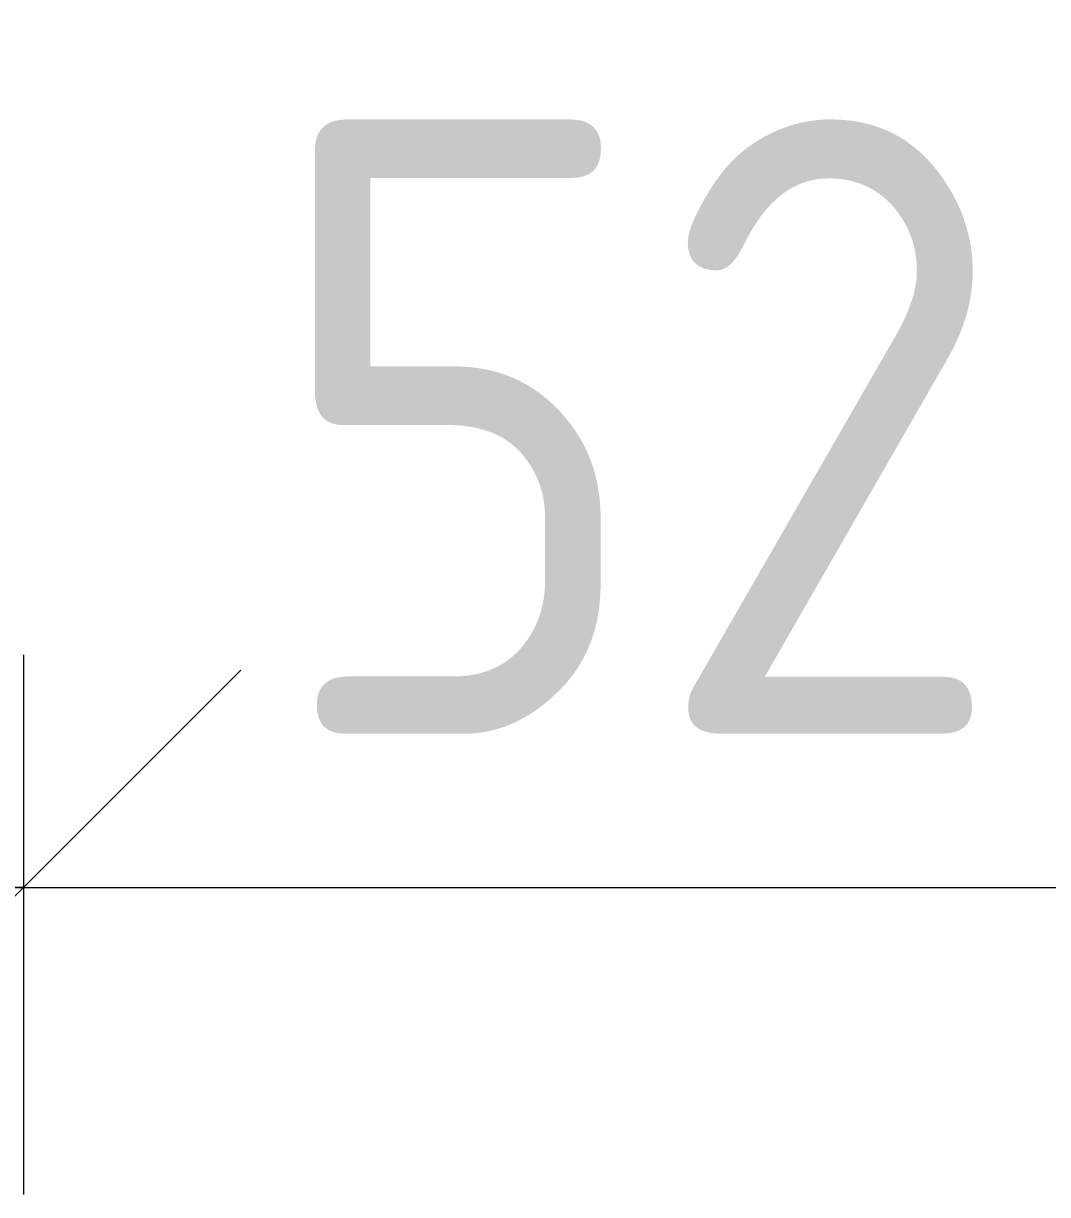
# Model space of a CAD drawing. Header units: millimetres. Extents: x -60946 to 138510, y -262288 to 24501.
# Drawn here: x 49059.4 to 49392.6, y -192706.5 to -192325.3 of the extents above; entities that cross this region are included whole.
import ezdxf

# ---------------------------------------------------------------- set-up
doc = ezdxf.new("R2010")
doc.units = ezdxf.units.MM
doc.layers.add('Размеры', color=7, linetype='Continuous', lineweight=9)
doc.styles.add('GOST Common_3', font='', dxfattribs={"width": 0.9, "height": 200})
doc.styles.get('GOST Common_3').set_extended_font_data('GOST Common')
doc.dimstyles.new('ADSK_Основной_2_0_1', dxfattribs={"dimscale": 304.8, "dimtxt": 201.142999, "dimasz": 0.463911, "dimexe": 0.328084, "dimexo": 0.328084, "dimgap": 0.164042, "dimtad": 1, "dimdec": 3, "dimrnd": 0.001, "dimdsep": 46, "dimtxsty": 'GOST Common_3', "dimblk1": 'OBLIQUE', "dimblk2": 'OBLIQUE', "dimsah": 1, "dimcen": 0.09, "dimdle": 0.328084, "dimazin": 2, "dimtfac": 1, "dimtdec": 4, "dimtix": 1, "dimtmove": 1, "dimatfit": 3, "dimfxl": 1, "dimtvp": 1, "dimtolj": 1, "dimtzin": 0, "dimlwd": 20, "dimlwe": 20, "dimarcsym": 2})

# ---------------------------------------------------------------- blocks, each defined once
blk = doc.blocks.new('_Oblique')
at = {"color": 0, "linetype": 'ByBlock', "lineweight": -2}
blk.add_line((-0.5, -0.5), (0.5, 0.5), dxfattribs=at)
blk = doc.blocks.new('*D5976')
at = {"layer": 'Defpoints', "color": 0, "transparency": 16777216}
for p in [(48059.36, -192421.09), (49059.36, -192430.9), (49059.36, -192606.55)]:
    blk.add_point(p, dxfattribs=at)
at = {"layer": 'Размеры', "color": 0, "lineweight": 20, "transparency": 16777216}
for p, q in [((48059.36, -192521.09), (48059.36, -192706.55)), ((49059.36, -192530.9), (49059.36, -192706.55)), ((47959.36, -192606.55), (49159.36, -192606.55))]:
    blk.add_line(p, q, dxfattribs=at)
at = {"layer": 'Размеры', "color": 0, "lineweight": 20, "transparency": 16777216, "xscale": 141.4, "yscale": 141.4, "zscale": 141.4, "rotation": 180}
blk.add_blockref('_Oblique', (48059.36, -192606.55), dxfattribs=at)
at = {"layer": 'Размеры', "color": 0, "lineweight": 20, "transparency": 16777216, "xscale": 141.4, "yscale": 141.4, "zscale": 141.4}
blk.add_blockref('_Oblique', (49059.36, -192606.55), dxfattribs=at)
at = {"layer": 'Размеры', "color": 0, "lineweight": 9, "transparency": 16777216, "insert": (48559.36, -192456.55), "char_height": 200, "width": 560.473, "attachment_point": 5, "style": 'GOST Common_3'}
blk.add_mtext('\\A1;1000', dxfattribs=at)
blk = doc.blocks.new('*D5977')
at = {"layer": 'Defpoints', "color": 0, "transparency": 16777216}
for p in [(49059.36, -192430.9), (49584.36, -192506.56), (49584.36, -192606.55)]:
    blk.add_point(p, dxfattribs=at)
at = {"layer": 'Размеры', "color": 0, "lineweight": 20, "transparency": 16777216}
for p, q in [((49059.36, -192530.9), (49059.36, -192706.55)), ((49059.36, -192606.55), (48917.96, -192606.55)), ((49059.36, -192606.55), (49584.36, -192606.55)), ((49584.36, -192606.55), (49725.76, -192606.55)), ((49584.36, -192606.56), (49584.36, -192706.55))]:
    blk.add_line(p, q, dxfattribs=at)
at = {"layer": 'Размеры', "color": 0, "lineweight": 20, "transparency": 16777216, "xscale": 141.4, "yscale": 141.4, "zscale": 141.4}
blk.add_blockref('_Oblique', (49059.36, -192606.55), dxfattribs=at)
at = {"layer": 'Размеры', "color": 0, "lineweight": 20, "transparency": 16777216, "xscale": 141.4, "yscale": 141.4, "zscale": 141.4, "rotation": 180}
blk.add_blockref('_Oblique', (49584.36, -192606.55), dxfattribs=at)
at = {"layer": 'Размеры', "color": 0, "lineweight": 9, "transparency": 16777216, "insert": (49321.86, -192456.55), "char_height": 200, "width": 454.1059, "attachment_point": 5, "style": 'GOST Common_3'}
blk.add_mtext('\\A1;525', dxfattribs=at)

msp = doc.modelspace()

# ---------------------------------------------------------------- dimensions: what is measured, and where the dimension line sits
at = {"layer": 'Размеры', "lineweight": 9}
for base, p1, p2, override, picture, middle in [((49059.3615, -192606.5477), (48059.3615, -192421.0905), (49059.3615, -192430.8959), {"dimpost": '<>', "dimfxl": 1000.048072}, '*D5976', (48559.3615, -192456.5477)), ((49584.3615, -192606.5477), (49059.3615, -192430.8959), (49584.3615, -192506.5628), {"dimpost": '<>', "dimfxl": 530.424803}, '*D5977', (49321.8615, -192456.5477))]:
    dim = msp.add_linear_dim(base=base, p1=p1, p2=p2, dimstyle='ADSK_Основной_2_0_1', override=override, dxfattribs=at)
    dim.commit()
    dim.dimension.update_dxf_attribs({"geometry": picture, "text_midpoint": middle})

doc.saveas('drawing.dxf')
